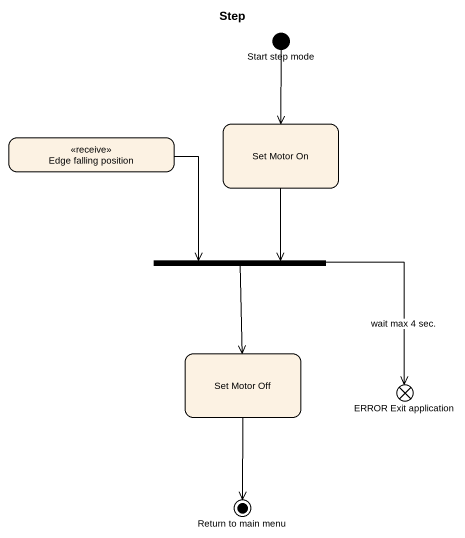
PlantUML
@startuml
title Step
hide empty description
state "Start step mode" as Start_step_mode <<start>>
state "Edge falling position" as Edge_falling_position <<receive>>
state "Set Motor On" as Set_Motor_On
state fork1 <<fork>>
state "Set Motor Off" as Set_Motor_Off
state "ERROR Exit application" as ERROR_Exit_application <<end>>
state "Return to main menu" as Return_to_main_menu <<end>>
Start_step_mode --> Set_Motor_On
Edge_falling_position --> fork1
Set_Motor_On --> fork1
fork1 --> Set_Motor_Off
fork1 --> ERROR_Exit_application : wait max 4 sec.
Set_Motor_Off --> Return_to_main_menu
@enduml
